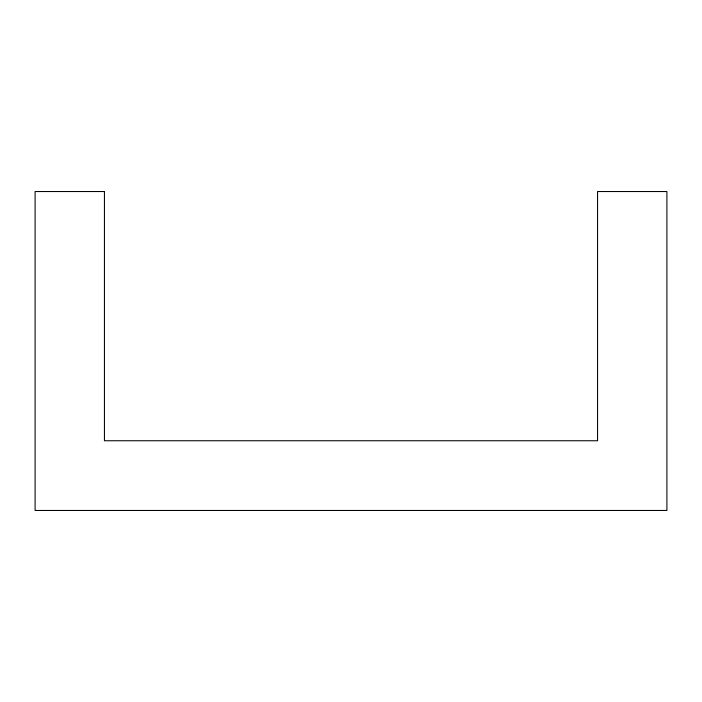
<?xml version="1.0" encoding="UTF-8"?>
<svg xmlns="http://www.w3.org/2000/svg" width="702" height="702" viewBox="0 0 702 702"><rect width="100%" height="100%" fill="white"/><g stroke="black" fill="none" stroke-linecap="round" stroke-linejoin="round"><path stroke-width="1.05" d="M104.44 191.532L35.1 191.532L35.1 510.468L666.9 510.468L666.9 191.532L597.56 191.532L597.56 440.751L104.44 440.751L104.44 191.532"/></g></svg>
